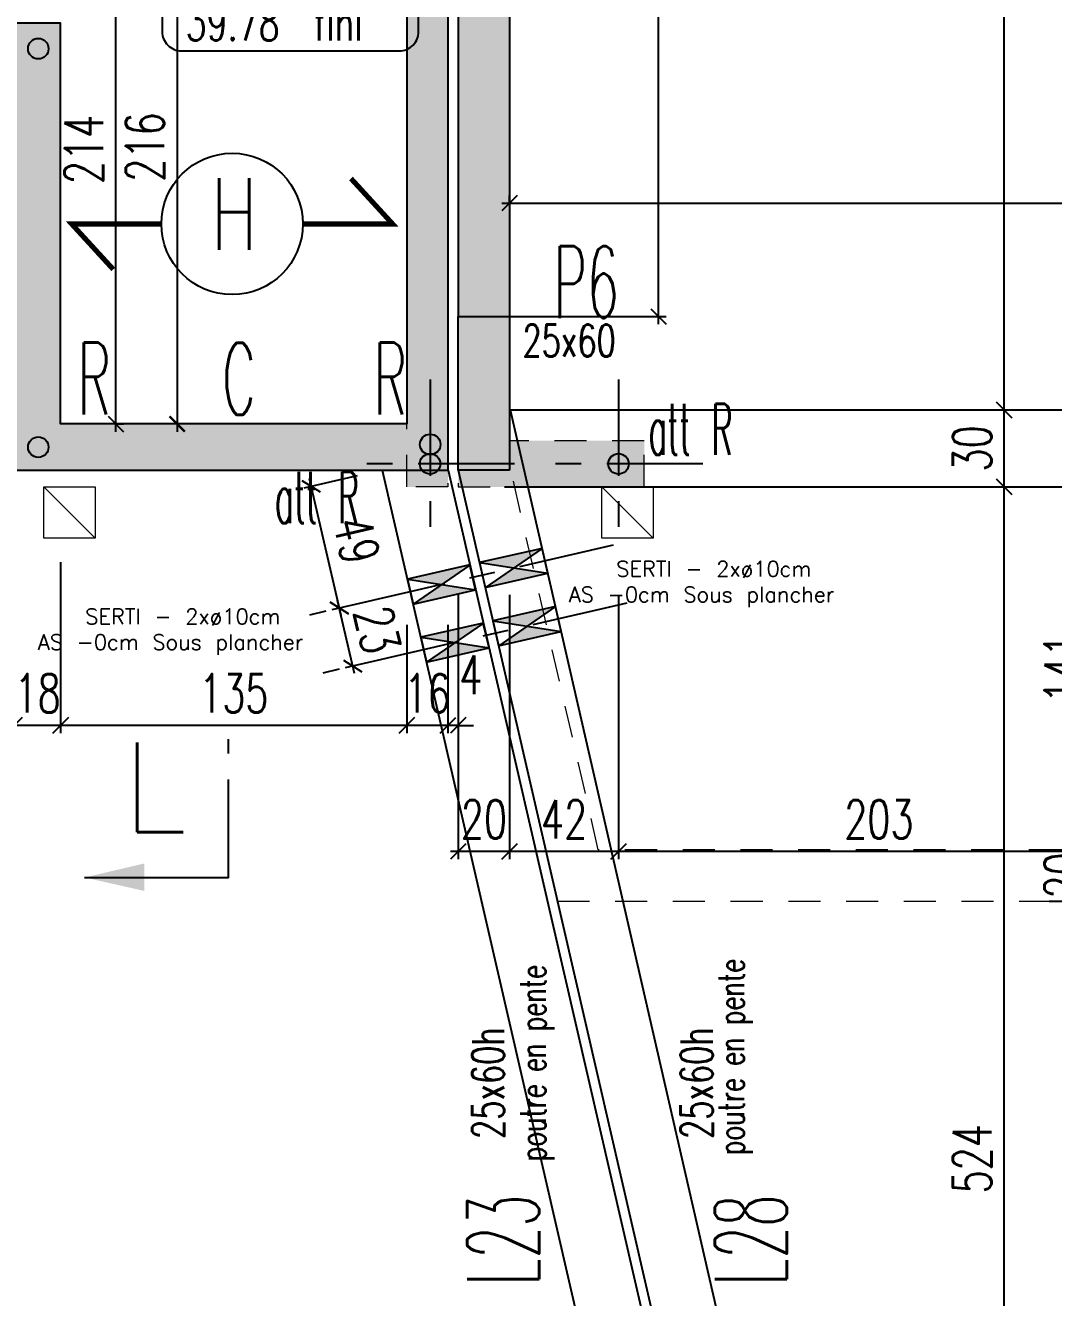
# Model space of a CAD drawing. Extents: x 308 to 787, y -199 to -146.
# Drawn here: x 373.385 to 377.394, y -172.577 to -167.617 of the extents above; entities that cross this region are included whole.
import ezdxf
from ezdxf.enums import TextEntityAlignment as Align

# ---------------------------------------------------------------- set-up
doc = ezdxf.new("R2010")
doc.units = 0
doc.header["$LTSCALE"] = 0.5
doc.header["$MEASUREMENT"] = 0
for name, pattern in [('AXES2', [1.125, 0.75, -0.125, 0.125, -0.125]), ('CACHE', [0.375, 0.25, -0.125]), ('CONTINU', [0]), ('DISCONTINU2', [0.375, 0.25, -0.125])]:
    doc.linetypes.add(name, pattern=pattern)
doc.layers.get('0').update_dxf_attribs({"linetype": 'CONTINUOUS'})
doc.layers.get('DEFPOINTS').update_dxf_attribs({"linetype": 'CONTINUOUS'})
doc.layers.add('00 - RESERVATIONS SPEC Plombier', color=90, linetype='CONTINUOUS', lineweight=20)
for name, color, linetype in [('_ SERTI RESERVATION', 210, 'CACHE'), ('AXES', 6, 'AXES2'), ('COTATION', 7, 'CONTINUOUS'), ('HABILLAGE', 7, 'CONTINUOUS'), ('MURS', 3, 'CONTINUOUS'), ('PLANCHER', 7, 'CONTINUOUS'), ('POCHAGE', 254, 'CONTINUOUS'), ('POTEAUX', 1, 'CONTINUOUS'), ('POUTRES', 2, 'CONTINUOUS'), ('RAID', 1, 'CONTINUOUS'), ('RDC', 7, 'DISCONTINU2'), ('REP-COUPES', 5, 'CONTINUOUS'), ('REPERAGE', 4, 'CONTINUOUS'), ('REPERE-CHAI', 4, 'CONTINUOUS'), ('REPERE-POT', 4, 'CONTINUOUS'), ('REPERE-POUT', 4, 'CONTINUOUS'), ('REPERE-RAID', 4, 'CONTINUOUS')]:
    doc.layers.add(name, color=color, linetype=linetype)
doc.styles.add('ROMANS8', font='romans.shx', dxfattribs={"width": 0.7})
doc.styles.get("Standard").update_dxf_attribs({"font": 'txt.shx'})
doc.dimstyles.new('COT50 cm', dxfattribs={"dimtxt": 0.15, "dimasz": 0.06, "dimexe": 0.03, "dimexo": 0.1, "dimgap": 0.05, "dimtad": 1, "dimdec": 0, "dimlfac": 100, "dimzin": 0, "dimdsep": 46, "dimtxsty": 'ROMANS8', "dimblk1": 'OBLIQUE', "dimblk2": 'OBLIQUE', "dimsah": 1, "dimcen": 0.03, "dimdle": 0.03, "dimclrt": 1, "dimadec": 0, "dimazin": 0, "dimtfac": 1, "dimtdec": 0, "dimtmove": 0, "dimatfit": 3, "dimfxl": 0, "dimtolj": 1, "dimtzin": 0, "dimlwd": -1, "dimlwe": -1, "dimarcsym": 0})
pattern_1 = [(37.5, (-513.79323, 160.44126), (-0.004409535, 0.134877664), [0, -0.1064, 0, -0.119, 0, -0.11375]), (7.5, (-513.79323, 160.44126), (0.12388437, 0.197550225), [0, -0.0574, 0, -0.0959, 0, -0.03675]), (327.5, (-513.87933, 160.44126), (0.21798993, 0.000396134), [0, -0.035, 0, -0.126, 0, -0.1645]), (317.5, (-513.87933, 160.44126), (0.21042886, 0.06143729), [0, -0.0175, 0, -0.0826, 0, -0.0945])]

# ---------------------------------------------------------------- blocks, each defined once
blk = doc.blocks.new('139')
at = {"layer": 'HABILLAGE', "color": 7}
blk.add_line((-0.6648, 0), (0.6648, 0), dxfattribs=at)
at = {"layer": 'HABILLAGE'}
blk.add_lwpolyline([(-0.5648, -0.291), (0.5648, -0.291, 0.414214), (0.6648, -0.191), (0.6648, 0.191, 0.414214), (0.5648, 0.291), (-0.5648, 0.291, 0.414214), (-0.6648, 0.191), (-0.6648, -0.191, 0.414214)], format="xyb", close=True, dxfattribs=at)
at = {"layer": 'HABILLAGE', "color": 1, "width": 0.7}
for s, p in [('brut', (0.1215, 0.054)), ('fini', (0.1215, -0.237))]:
    blk.add_text(s, height=0.18, dxfattribs=at).set_placement(p)
for tag, p in [('NIVBRUT', (-0.5425, 0.054)), ('NIVFINI', (-0.5425, -0.237))]:
    blk.add_attdef(tag, p, '', height=0.18, dxfattribs=at)
blk = doc.blocks.new('_Oblique')
at = {"layer": 'COTATION', "color": 0, "lineweight": -2}
blk.add_line((-0.5, -0.5), (0.5, 0.5), dxfattribs=at)
blk = doc.blocks.new('*D317')
at = {"layer": 'COTATION', "color": 0, "transparency": 16777216}
for p, q in [((377.2016, -174.6861), (377.2016, -169.3863)), ((376.8599, -169.4163), (377.2316, -169.4163)), ((376.6458, -174.6561), (377.2316, -174.6561))]:
    blk.add_line(p, q, dxfattribs=at)
at = {"layer": 'DEFPOINTS', "color": 0, "transparency": 16777216}
for p in [(376.7599, -169.4163), (377.2016, -169.4163), (376.5458, -174.6561)]:
    blk.add_point(p, dxfattribs=at)
at = {"layer": 'COTATION', "color": 0, "transparency": 16777216, "xscale": 0.06, "yscale": 0.06, "zscale": 0.06}
for p, rotation in [((377.2016, -169.4163), 90), ((377.2016, -174.6561), 270)]:
    blk.add_blockref('_Oblique', p, dxfattribs=dict(at, rotation=rotation))
at = {"layer": 'COTATION', "color": 1, "transparency": 16777216, "insert": (377.0766, -172.0362), "char_height": 0.15, "attachment_point": 5, "rotation": 90, "style": 'ROMANS8'}
blk.add_mtext('\\A1;524', dxfattribs=at)
blk = doc.blocks.new('*D318')
at = {"layer": 'COTATION', "color": 0, "transparency": 16777216}
for p, q in [((377.2016, -169.4463), (377.2016, -169.0863)), ((376.8599, -169.1163), (377.2316, -169.1163)), ((376.8599, -169.4163), (377.2316, -169.4163))]:
    blk.add_line(p, q, dxfattribs=at)
at = {"layer": 'DEFPOINTS', "color": 0, "transparency": 16777216}
for p in [(376.7599, -169.1163), (377.2016, -169.1163), (376.7599, -169.4163)]:
    blk.add_point(p, dxfattribs=at)
at = {"layer": 'COTATION', "color": 0, "transparency": 16777216, "xscale": 0.06, "yscale": 0.06, "zscale": 0.06}
for p, rotation in [((377.2016, -169.1163), 90), ((377.2016, -169.4163), 270)]:
    blk.add_blockref('_Oblique', p, dxfattribs=dict(at, rotation=rotation))
at = {"layer": 'COTATION', "color": 1, "transparency": 16777216, "insert": (377.0766, -169.2663), "char_height": 0.15, "attachment_point": 5, "rotation": 90, "style": 'ROMANS8'}
blk.add_mtext('\\A1;30', dxfattribs=at)
blk = doc.blocks.new('*D319')
at = {"layer": 'COTATION', "color": 0, "transparency": 16777216}
for p, q in [((377.2016, -162.8513), (377.1716, -162.8513)), ((377.2016, -169.1463), (377.2016, -162.8213)), ((376.8599, -169.1163), (377.2316, -169.1163))]:
    blk.add_line(p, q, dxfattribs=at)
at = {"layer": 'DEFPOINTS', "color": 0, "transparency": 16777216}
for p in [(377.2016, -162.8513), (377.2901, -162.8513), (376.7599, -169.1163)]:
    blk.add_point(p, dxfattribs=at)
at = {"layer": 'COTATION', "color": 0, "transparency": 16777216, "xscale": 0.06, "yscale": 0.06, "zscale": 0.06}
for p, rotation in [((377.2016, -162.8513), 90), ((377.2016, -169.1163), 270)]:
    blk.add_blockref('_Oblique', p, dxfattribs=dict(at, rotation=rotation))
at = {"layer": 'COTATION', "color": 1, "transparency": 16777216, "insert": (377.0766, -165.9838), "char_height": 0.15, "attachment_point": 5, "rotation": 90, "style": 'ROMANS8'}
blk.add_mtext('\\A1;627', dxfattribs=at)
blk = doc.blocks.new('*D543')
at = {"layer": 'COTATION', "color": 0, "transparency": 16777216}
for p, q in [((375.273, -168.3103), (375.273, -168.2803)), ((381.9728, -168.369), (381.9728, -168.2803)), ((375.243, -168.3103), (382.0028, -168.3103))]:
    blk.add_line(p, q, dxfattribs=at)
at = {"layer": 'DEFPOINTS', "color": 0, "transparency": 16777216}
for p in [(381.9728, -168.3103), (375.273, -168.4071), (381.9728, -168.469)]:
    blk.add_point(p, dxfattribs=at)
at = {"layer": 'COTATION', "color": 0, "transparency": 16777216, "xscale": 0.06, "yscale": 0.06, "zscale": 0.06, "rotation": 180}
blk.add_blockref('_Oblique', (375.273, -168.3103), dxfattribs=at)
at = {"layer": 'COTATION', "color": 0, "transparency": 16777216, "xscale": 0.06, "yscale": 0.06, "zscale": 0.06}
blk.add_blockref('_Oblique', (381.9728, -168.3103), dxfattribs=at)
at = {"layer": 'COTATION', "color": 1, "transparency": 16777216, "insert": (379.2273, -168.1853), "char_height": 0.15, "attachment_point": 5, "style": 'ROMANS8'}
blk.add_mtext('\\A1;670', dxfattribs=at)
blk = doc.blocks.new('*D549')
at = {"layer": 'COTATION', "color": 0, "transparency": 16777216}
for p, q in [((375.6978, -169.8374), (375.6978, -170.8674)), ((377.7277, -169.8374), (377.7277, -170.8674)), ((377.7577, -170.8374), (375.6678, -170.8374))]:
    blk.add_line(p, q, dxfattribs=at)
at = {"layer": 'DEFPOINTS', "color": 0, "transparency": 16777216}
for p in [(375.6978, -169.6551), (377.7277, -169.6551), (375.6978, -170.8374)]:
    blk.add_point(p, dxfattribs=at)
at = {"layer": 'COTATION', "color": 0, "transparency": 16777216, "xscale": 0.06, "yscale": 0.06, "zscale": 0.06, "rotation": 180}
blk.add_blockref('_Oblique', (375.6978, -170.8374), dxfattribs=at)
at = {"layer": 'COTATION', "color": 0, "transparency": 16777216, "xscale": 0.06, "yscale": 0.06, "zscale": 0.06}
blk.add_blockref('_Oblique', (377.7277, -170.8374), dxfattribs=at)
at = {"layer": 'COTATION', "color": 1, "transparency": 16777216, "insert": (376.7127, -170.7124), "char_height": 0.15, "attachment_point": 5, "style": 'ROMANS8'}
blk.add_mtext('\\A1;203', dxfattribs=at)
blk = doc.blocks.new('*D550')
at = {"layer": 'COTATION', "color": 0, "transparency": 16777216}
for p, q in [((375.273, -169.8374), (375.273, -170.8674)), ((375.6978, -169.8374), (375.6978, -170.8674)), ((375.7278, -170.8374), (375.243, -170.8374))]:
    blk.add_line(p, q, dxfattribs=at)
at = {"layer": 'DEFPOINTS', "color": 0, "transparency": 16777216}
for p in [(375.273, -169.3512), (375.6978, -169.6551), (375.273, -170.8374)]:
    blk.add_point(p, dxfattribs=at)
at = {"layer": 'COTATION', "color": 0, "transparency": 16777216, "xscale": 0.06, "yscale": 0.06, "zscale": 0.06, "rotation": 180}
blk.add_blockref('_Oblique', (375.273, -170.8374), dxfattribs=at)
at = {"layer": 'COTATION', "color": 0, "transparency": 16777216, "xscale": 0.06, "yscale": 0.06, "zscale": 0.06}
blk.add_blockref('_Oblique', (375.6978, -170.8374), dxfattribs=at)
at = {"layer": 'COTATION', "color": 1, "transparency": 16777216, "insert": (375.4854, -170.7124), "char_height": 0.15, "attachment_point": 5, "style": 'ROMANS8'}
blk.add_mtext('\\A1;42', dxfattribs=at)
blk = doc.blocks.new('*D551')
at = {"layer": 'COTATION', "color": 0, "transparency": 16777216}
for p, q in [((375.073, -169.8374), (375.073, -170.8674)), ((375.273, -169.8374), (375.273, -170.8674)), ((375.303, -170.8374), (375.043, -170.8374))]:
    blk.add_line(p, q, dxfattribs=at)
at = {"layer": 'DEFPOINTS', "color": 0, "transparency": 16777216}
for p in [(375.073, -169.3512), (375.273, -169.3512), (375.073, -170.8374)]:
    blk.add_point(p, dxfattribs=at)
at = {"layer": 'COTATION', "color": 0, "transparency": 16777216, "xscale": 0.06, "yscale": 0.06, "zscale": 0.06, "rotation": 180}
blk.add_blockref('_Oblique', (375.073, -170.8374), dxfattribs=at)
at = {"layer": 'COTATION', "color": 0, "transparency": 16777216, "xscale": 0.06, "yscale": 0.06, "zscale": 0.06}
blk.add_blockref('_Oblique', (375.273, -170.8374), dxfattribs=at)
at = {"layer": 'COTATION', "color": 1, "transparency": 16777216, "insert": (375.173, -170.7124), "char_height": 0.15, "attachment_point": 5, "style": 'ROMANS8'}
blk.add_mtext('\\A1;20', dxfattribs=at)
blk = doc.blocks.new('*D559')
at = {"layer": 'COTATION', "color": 0, "transparency": 16777216}
for p, q in [((375.0328, -169.9545), (375.0328, -170.376)), ((375.0728, -169.9545), (375.0728, -170.376)), ((375.0328, -170.346), (374.9728, -170.346)), ((375.0728, -170.346), (375.0328, -170.346)), ((375.0728, -170.346), (375.1328, -170.346))]:
    blk.add_line(p, q, dxfattribs=at)
at = {"layer": 'DEFPOINTS', "color": 0, "transparency": 16777216}
for p in [(375.0328, -169.8545), (375.0728, -169.8545), (375.0328, -170.346)]:
    blk.add_point(p, dxfattribs=at)
at = {"layer": 'COTATION', "color": 0, "transparency": 16777216, "xscale": 0.06, "yscale": 0.06, "zscale": 0.06}
blk.add_blockref('_Oblique', (375.0328, -170.346), dxfattribs=at)
at = {"layer": 'COTATION', "color": 0, "transparency": 16777216, "xscale": 0.06, "yscale": 0.06, "zscale": 0.06, "rotation": 180}
blk.add_blockref('_Oblique', (375.0728, -170.346), dxfattribs=at)
at = {"layer": 'COTATION', "color": 1, "transparency": 16777216, "insert": (375.1218, -170.1488), "char_height": 0.15, "attachment_point": 5, "style": 'ROMANS8'}
blk.add_mtext('\\A1;4', dxfattribs=at)
blk = doc.blocks.new('*D560')
at = {"layer": 'COTATION', "color": 0, "transparency": 16777216}
for p, q in [((374.8728, -169.9545), (374.8728, -170.376)), ((375.0328, -169.9545), (375.0328, -170.376)), ((375.0628, -170.346), (374.8428, -170.346))]:
    blk.add_line(p, q, dxfattribs=at)
at = {"layer": 'DEFPOINTS', "color": 0, "transparency": 16777216}
for p in [(374.8728, -169.8545), (375.0328, -169.8545), (374.8728, -170.346)]:
    blk.add_point(p, dxfattribs=at)
at = {"layer": 'COTATION', "color": 0, "transparency": 16777216, "xscale": 0.06, "yscale": 0.06, "zscale": 0.06, "rotation": 180}
blk.add_blockref('_Oblique', (374.8728, -170.346), dxfattribs=at)
at = {"layer": 'COTATION', "color": 0, "transparency": 16777216, "xscale": 0.06, "yscale": 0.06, "zscale": 0.06}
blk.add_blockref('_Oblique', (375.0328, -170.346), dxfattribs=at)
at = {"layer": 'COTATION', "color": 1, "transparency": 16777216, "insert": (374.9528, -170.221), "char_height": 0.15, "attachment_point": 5, "style": 'ROMANS8'}
blk.add_mtext('\\A1;16', dxfattribs=at)
blk = doc.blocks.new('*D561')
at = {"layer": 'COTATION', "color": 0, "transparency": 16777216}
for p, q in [((373.5228, -169.7091), (373.5228, -170.376)), ((374.8728, -169.9545), (374.8728, -170.376)), ((374.9028, -170.346), (373.4928, -170.346))]:
    blk.add_line(p, q, dxfattribs=at)
at = {"layer": 'DEFPOINTS', "color": 0, "transparency": 16777216}
for p in [(373.5228, -169.6091), (374.8728, -169.8545), (373.5228, -170.346)]:
    blk.add_point(p, dxfattribs=at)
at = {"layer": 'COTATION', "color": 0, "transparency": 16777216, "xscale": 0.06, "yscale": 0.06, "zscale": 0.06, "rotation": 180}
blk.add_blockref('_Oblique', (373.5228, -170.346), dxfattribs=at)
at = {"layer": 'COTATION', "color": 0, "transparency": 16777216, "xscale": 0.06, "yscale": 0.06, "zscale": 0.06}
blk.add_blockref('_Oblique', (374.8728, -170.346), dxfattribs=at)
at = {"layer": 'COTATION', "color": 1, "transparency": 16777216, "insert": (374.1978, -170.221), "char_height": 0.15, "attachment_point": 5, "style": 'ROMANS8'}
blk.add_mtext('\\A1;135', dxfattribs=at)
blk = doc.blocks.new('*D562')
at = {"layer": 'COTATION', "color": 0, "transparency": 16777216}
for p, q in [((373.3428, -169.7091), (373.3428, -170.376)), ((373.5228, -169.7091), (373.5228, -170.376)), ((373.5528, -170.346), (373.3128, -170.346))]:
    blk.add_line(p, q, dxfattribs=at)
at = {"layer": 'DEFPOINTS', "color": 0, "transparency": 16777216}
for p in [(373.3428, -169.6091), (373.5228, -169.6091), (373.3428, -170.346)]:
    blk.add_point(p, dxfattribs=at)
at = {"layer": 'COTATION', "color": 0, "transparency": 16777216, "xscale": 0.06, "yscale": 0.06, "zscale": 0.06, "rotation": 180}
blk.add_blockref('_Oblique', (373.3428, -170.346), dxfattribs=at)
at = {"layer": 'COTATION', "color": 0, "transparency": 16777216, "xscale": 0.06, "yscale": 0.06, "zscale": 0.06}
blk.add_blockref('_Oblique', (373.5228, -170.346), dxfattribs=at)
at = {"layer": 'COTATION', "color": 1, "transparency": 16777216, "insert": (373.4328, -170.221), "char_height": 0.15, "attachment_point": 5, "style": 'ROMANS8'}
blk.add_mtext('\\A1;18', dxfattribs=at)
blk = doc.blocks.new('*D799')
at = {"layer": 'COTATION', "color": 0, "transparency": 16777216}
for p, q in [((375.8531, -168.7812), (375.8531, -163.2213)), ((375.373, -163.2513), (375.8831, -163.2513)), ((375.273, -168.7512), (375.8831, -168.7512))]:
    blk.add_line(p, q, dxfattribs=at)
at = {"layer": 'DEFPOINTS', "color": 0, "transparency": 16777216}
for p in [(375.273, -163.2513), (375.8531, -163.2513), (375.173, -168.7512)]:
    blk.add_point(p, dxfattribs=at)
at = {"layer": 'COTATION', "color": 0, "transparency": 16777216, "xscale": 0.06, "yscale": 0.06, "zscale": 0.06}
for p, rotation in [((375.8531, -163.2513), 90), ((375.8531, -168.7512), 270)]:
    blk.add_blockref('_Oblique', p, dxfattribs=dict(at, rotation=rotation))
at = {"layer": 'COTATION', "color": 1, "transparency": 16777216, "insert": (375.7281, -166.0012), "char_height": 0.15, "attachment_point": 5, "rotation": 90, "style": 'ROMANS8'}
blk.add_mtext('\\A1;550', dxfattribs=at)
blk = doc.blocks.new('A$C6B096A38')
at = {"layer": 'POCHAGE'}
h = blk.add_hatch(dxfattribs=at)
h.set_pattern_fill('AR-SAND', color=0, scale=0.07)
h.set_pattern_definition(pattern_1)
h.paths.add_polyline_path([(28.9369, -2.21), (15.7638, -2.21), (9.42, -2.21), (9.42, -2.39), (13.0197, -2.39), (13.0197, -5.2993), (13.1997, -5.2993), (13.1997, -5.1293), (14.397, -5.1293), (14.397, -6.865), (14.577, -6.865), (14.577, -4.9493), (13.1997, -4.9493), (13.1997, -2.39), (15.7735, -2.39), (15.7735, -6.865), (15.9535, -6.865), (15.9535, -2.39), (21.857, -2.39), (21.857, -7.07), (22.0369, -7.07), (22.0375, -2.4101), (23.6379, -2.4101), (23.6373, -4.3102), (23.818, -4.3102), (23.818, -2.39), (25.7556, -2.3901), (25.7556, -4.8004), (25.9357, -4.8004), (25.9357, -2.41), (28.7769, -2.41), (28.7769, -8.975), (28.9369, -8.975)])
h = blk.add_hatch(dxfattribs=at)
h.set_pattern_fill('AR-SAND', color=0, scale=0.07)
h.set_pattern_definition(pattern_1)
h.paths.add_polyline_path([(29.1769, -2.39), (29.5169, -2.39), (29.5169, -2.21), (28.9769, -2.21), (28.9769, -8.975), (29.7019, -8.975), (29.7019, -8.795), (29.1769, -8.795)])
at = {"layer": 'AXES', "color": 1}
for p, q in [((28.8671, -8.5561), (28.8671, -9.2139)), ((29.6019, -8.5561), (29.6019, -9.2139)), ((29.196, -8.885), (28.5383, -8.885)), ((29.9308, -8.885), (29.273, -8.885))]:
    blk.add_line(p, q, dxfattribs=at)
at = {"layer": 'RAID'}
for centre in [(28.8671, -8.885), (29.6019, -8.885)]:
    blk.add_circle(centre, 0.04, dxfattribs=at)
at = {"layer": 'RDC', "linetype": 'CACHE', "lineweight": 15}
blk.add_lwpolyline([(15.7638, -2.21), (28.9369, -2.21), (28.9369, -8.975), (28.7769, -8.975), (28.7769, -2.41), (25.9357, -2.41), (25.9357, -4.8004), (25.7556, -4.8004), (25.7556, -2.3901), (23.818, -2.39), (23.818, -4.3102), (23.6373, -4.3102), (23.6379, -2.4101), (22.0375, -2.4101), (22.0369, -7.07), (21.857, -7.07), (21.857, -2.39), (15.9535, -2.39)], dxfattribs=at)
blk.add_lwpolyline([(29.1769, -8.795), (29.1769, -2.39), (29.5169, -2.39), (29.5169, -2.21), (28.9769, -2.21), (28.9769, -8.975), (29.7019, -8.975), (29.7019, -8.795)], close=True, dxfattribs=at)
blk = doc.blocks.new('*D862')
at = {"layer": 'COTATION', "color": 0, "transparency": 16777216}
for p, q in [((377.3761, -170.8312), (377.5884, -170.8312)), ((377.5584, -171.0612), (377.5584, -170.8012)), ((377.3761, -171.0312), (377.5884, -171.0312))]:
    blk.add_line(p, q, dxfattribs=at)
at = {"layer": 'DEFPOINTS', "color": 0, "transparency": 16777216}
for p in [(377.2761, -170.8312), (377.5584, -170.8312), (377.2761, -171.0312)]:
    blk.add_point(p, dxfattribs=at)
at = {"layer": 'COTATION', "color": 0, "transparency": 16777216, "xscale": 0.06, "yscale": 0.06, "zscale": 0.06}
for p, rotation in [((377.5584, -170.8312), 90), ((377.5584, -171.0312), 270)]:
    blk.add_blockref('_Oblique', p, dxfattribs=dict(at, rotation=rotation))
at = {"layer": 'COTATION', "color": 1, "transparency": 16777216, "insert": (377.4334, -170.9312), "char_height": 0.15, "attachment_point": 5, "rotation": 90, "style": 'ROMANS8'}
blk.add_mtext('\\A1;20', dxfattribs=at)
blk = doc.blocks.new('*D863')
at = {"layer": 'COTATION', "color": 0, "transparency": 16777216}
for p, q in [((377.5584, -170.8612), (377.5584, -169.3863)), ((377.3818, -169.4163), (377.5884, -169.4163)), ((377.3761, -170.8312), (377.5884, -170.8312))]:
    blk.add_line(p, q, dxfattribs=at)
at = {"layer": 'DEFPOINTS', "color": 0, "transparency": 16777216}
for p in [(377.2818, -169.4163), (377.5584, -169.4163), (377.2761, -170.8312)]:
    blk.add_point(p, dxfattribs=at)
at = {"layer": 'COTATION', "color": 0, "transparency": 16777216, "xscale": 0.06, "yscale": 0.06, "zscale": 0.06}
for p, rotation in [((377.5584, -169.4163), 90), ((377.5584, -170.8312), 270)]:
    blk.add_blockref('_Oblique', p, dxfattribs=dict(at, rotation=rotation))
at = {"layer": 'COTATION', "color": 1, "transparency": 16777216, "insert": (377.4334, -170.1237), "char_height": 0.15, "attachment_point": 5, "rotation": 90, "style": 'ROMANS8'}
blk.add_mtext('\\A1;141', dxfattribs=at)
blk = doc.blocks.new('*D1008')
at = {"layer": 'COTATION', "color": 0, "transparency": 16777216}
for p, q in [((373.7379, -169.2009), (373.7379, -166.9997)), ((373.5849, -167.0297), (373.7679, -167.0297)), ((373.7379, -169.1709), (373.7679, -169.1709))]:
    blk.add_line(p, q, dxfattribs=at)
at = {"layer": 'DEFPOINTS', "color": 0, "transparency": 16777216}
for p in [(373.4849, -167.0297), (373.7379, -167.0297), (373.641, -169.1709)]:
    blk.add_point(p, dxfattribs=at)
at = {"layer": 'COTATION', "color": 0, "transparency": 16777216, "xscale": 0.06, "yscale": 0.06, "zscale": 0.06}
for p, rotation in [((373.7379, -167.0297), 90), ((373.7379, -169.1709), 270)]:
    blk.add_blockref('_Oblique', p, dxfattribs=dict(at, rotation=rotation))
at = {"layer": 'COTATION', "color": 1, "transparency": 16777216, "insert": (373.6129, -168.1003), "char_height": 0.15, "attachment_point": 5, "rotation": 90, "style": 'ROMANS8'}
blk.add_mtext('\\A1;214', dxfattribs=at)
blk = doc.blocks.new('_ArchTick')
at = {"color": 0, "linetype": 'ByBlock', "const_width": 0.15}
blk.add_lwpolyline([(-0.5, -0.5), (0.5, 0.5)], dxfattribs=at)
blk = doc.blocks.new('*D1085')
at = {"layer": '_ SERTI RESERVATION', "color": 0, "linetype": 'CONTINU', "transparency": 16777216}
for p, q in [((374.1718, -167.0111), (373.9468, -167.0111)), ((373.9768, -166.9811), (373.9768, -169.2009)), ((374.2068, -169.1709), (373.9468, -169.1709))]:
    blk.add_line(p, q, dxfattribs=at)
at = {"layer": 'DEFPOINTS', "color": 0, "linetype": 'CONTINU', "transparency": 16777216}
for p in [(374.2718, -167.0111), (373.9768, -169.1709), (374.3068, -169.1709)]:
    blk.add_point(p, dxfattribs=at)
at = {"layer": '_ SERTI RESERVATION', "color": 0, "linetype": 'CONTINU', "transparency": 16777216, "xscale": 0.06, "yscale": 0.06, "zscale": 0.06}
for p, rotation in [((373.9768, -167.0111), 90), ((373.9768, -169.1709), 270)]:
    blk.add_blockref('_ArchTick', p, dxfattribs=dict(at, rotation=rotation))
at = {"layer": '_ SERTI RESERVATION', "linetype": 'CONTINU', "transparency": 16777216, "insert": (373.8518, -168.091), "char_height": 0.15, "attachment_point": 5, "rotation": 90, "style": 'ROMANS8'}
blk.add_mtext('\\A1;216', dxfattribs=at)
blk = doc.blocks.new('*D1208')
at = {"layer": 'COTATION', "color": 0, "transparency": 16777216}
for p, q in [((374.7169, -169.8638), (374.5801, -169.8953)), ((374.6682, -170.144), (374.6026, -169.8593)), ((374.769, -170.09), (374.6322, -170.1215))]:
    blk.add_line(p, q, dxfattribs=at)
at = {"layer": 'DEFPOINTS', "color": 0, "transparency": 16777216}
for p in [(374.8143, -169.8413), (374.6094, -169.8885), (374.8664, -170.0676)]:
    blk.add_point(p, dxfattribs=at)
at = {"layer": 'COTATION', "color": 0, "transparency": 16777216, "xscale": 0.06, "yscale": 0.06, "zscale": 0.06}
for p, rotation in [((374.6094, -169.8885), 102.966820790897), ((374.6615, -170.1148), 282.966820790897)]:
    blk.add_blockref('_Oblique', p, dxfattribs=dict(at, rotation=rotation))
at = {"layer": 'COTATION', "color": 1, "transparency": 16777216, "insert": (374.7572, -169.9736), "char_height": 0.15, "attachment_point": 5, "rotation": 282.9668, "style": 'ROMANS8'}
blk.add_mtext('\\A1;23', dxfattribs=at)
blk = doc.blocks.new('*D1209')
at = {"layer": 'COTATION', "color": 0, "transparency": 16777216}
for p, q in [((374.6789, -169.3733), (374.471, -169.4212)), ((374.6161, -169.9178), (374.4935, -169.3853)), ((374.7169, -169.8638), (374.5801, -169.8953))]:
    blk.add_line(p, q, dxfattribs=at)
at = {"layer": 'DEFPOINTS', "color": 0, "transparency": 16777216}
for p in [(374.7764, -169.3509), (374.5002, -169.4145), (374.8143, -169.8413)]:
    blk.add_point(p, dxfattribs=at)
at = {"layer": 'COTATION', "color": 0, "transparency": 16777216, "xscale": 0.06, "yscale": 0.06, "zscale": 0.06}
for p, rotation in [((374.5002, -169.4145), 102.9668207908961), ((374.6094, -169.8885), 282.9668207908961)]:
    blk.add_blockref('_Oblique', p, dxfattribs=dict(at, rotation=rotation))
at = {"layer": 'COTATION', "color": 1, "transparency": 16777216, "insert": (374.6766, -169.6235), "char_height": 0.15, "attachment_point": 5, "rotation": 282.9668, "style": 'ROMANS8'}
blk.add_mtext('\\A1;49', dxfattribs=at)

msp = doc.modelspace()

# ---------------------------------------------------------------- hatches: boundary and pattern name
at = {"layer": '_ SERTI RESERVATION', "linetype": 'CONTINU'}
h = msp.add_hatch(color=6, dxfattribs=at)
h.dxf.hatch_style = 1
h.paths.add_polyline_path([(375.156, -169.7116), (375.2899, -169.7326), (375.4002, -169.6568), (375.4, -169.6558)])
h.paths.add_polyline_path([(375.4223, -169.7532), (375.2899, -169.7326), (375.1786, -169.8091)])
h = msp.add_hatch(color=6, dxfattribs=at)
h.dxf.hatch_style = 1
h.paths.add_polyline_path([(374.8744, -169.7765), (375.0084, -169.7974), (375.1186, -169.7216), (375.1184, -169.7206)])
h.paths.add_polyline_path([(375.1407, -169.8181), (375.0084, -169.7974), (374.897, -169.8739)])
h = msp.add_hatch(color=6, dxfattribs=at)
h.dxf.hatch_style = 1
h.paths.add_polyline_path([(375.2081, -169.9379), (375.342, -169.9588), (375.4523, -169.883), (375.4521, -169.882)])
h.paths.add_polyline_path([(375.4744, -169.9795), (375.342, -169.9588), (375.2307, -170.0353)])
h = msp.add_hatch(color=6, dxfattribs=at)
h.dxf.hatch_style = 1
h.paths.add_polyline_path([(374.9265, -170.0027), (375.0605, -170.0237), (375.1707, -169.9479), (375.1705, -169.9469)])
h.paths.add_polyline_path([(375.1928, -170.0443), (375.0605, -170.0237), (374.9491, -170.1002)])
at = {"layer": 'POCHAGE'}
msp.add_hatch(color=256, dxfattribs=at).paths.add_polyline_path([(374.873, -162.8514), (374.873, -169.1709), (373.5228, -169.1709), (373.5228, -167.6074), (373.3423, -167.6074), (373.3428, -169.171), (372.898, -169.1709), (372.898, -169.3513), (375.033, -169.3512), (375.033, -162.6513), (353.2359, -162.6513), (353.2359, -160.4413), (346.1362, -160.4413), (346.1362, -160.6413), (353.0362, -160.6413), (353.0355, -167.7513), (353.2362, -167.7513), (353.2362, -162.8513)])
at = {"layer": 'POTEAUX'}
h = msp.add_hatch(color=256, dxfattribs=at)
h.dxf.hatch_style = 1
h.paths.add_polyline_path([(375.273, -169.3512), (375.073, -169.3512), (375.073, -168.7512), (375.273, -168.7512)])
at = {"layer": 'RAID'}
for points in [[(373.3955, -167.7074, 1), (373.4755, -167.7074, 1)], [(373.3955, -169.2611, 1), (373.4755, -169.2611, 1)], [(374.9636, -169.2906, 1), (374.9636, -169.2106, 1)]]:
    msp.add_hatch(color=256, dxfattribs=at).paths.add_polyline_path(points)

# ---------------------------------------------------------------- linework, layer by layer
at = {"layer": '00 - RESERVATIONS SPEC Plombier', "color": 100}
for p, q in [((373.4574, -169.4163), (373.6574, -169.6163)), ((375.6327, -169.4163), (375.8327, -169.6163))]:
    msp.add_line(p, q, dxfattribs=at)
for points in [[(373.4574, -169.4163), (373.6574, -169.4163), (373.6574, -169.6163), (373.4574, -169.6163)], [(375.6327, -169.4163), (375.8327, -169.4163), (375.8327, -169.6163), (375.6327, -169.6163)]]:
    msp.add_lwpolyline(points, close=True, dxfattribs=at)
at = {"layer": '_ SERTI RESERVATION', "linetype": 'CONTINU'}
for p, q in [((375.4002, -169.6568), (375.1786, -169.8091)), ((375.1186, -169.7216), (374.897, -169.8739)), ((375.156, -169.7116), (375.4223, -169.7532)), ((374.8744, -169.7765), (375.1407, -169.8181)), ((375.4523, -169.883), (375.2307, -170.0353)), ((375.2081, -169.9379), (375.4744, -169.9795)), ((375.1707, -169.9479), (374.9491, -170.1002)), ((374.9265, -170.0027), (375.1928, -170.0443))]:
    msp.add_line(p, q, dxfattribs=at)
for points in [[(375.1783, -169.8091), (375.4223, -169.7532), (375.4, -169.6558), (375.156, -169.7116)], [(374.8967, -169.8739), (375.1407, -169.8181), (375.1184, -169.7206), (374.8744, -169.7765)], [(375.2304, -170.0354), (375.4744, -169.9795), (375.4521, -169.882), (375.2081, -169.9379)], [(374.9489, -170.1002), (375.1928, -170.0443), (375.1705, -169.9469), (374.9265, -170.0027)]]:
    msp.add_lwpolyline(points, close=True, dxfattribs=at)
at = {"layer": 'AXES', "color": 1}
for p, q in [((375.6774, -169.6432), (374.4928, -169.9159)), ((375.7295, -169.8694), (374.5449, -170.1422))]:
    msp.add_line(p, q, dxfattribs=at)
at = {"layer": 'MURS'}
msp.add_lwpolyline([(353.2362, -162.8513), (374.873, -162.8514), (374.873, -169.1709), (373.5228, -169.1709), (373.5228, -167.6074), (373.3423, -167.6074), (373.3428, -169.171), (372.898, -169.171), (372.898, -169.3513), (375.033, -169.3512), (375.033, -162.6513)], dxfattribs=at)
at = {"layer": 'PLANCHER', "color": 1, "const_width": 0.02}
for points in [[(374.4669, -168.3908), (374.8169, -168.3908), (374.6546, -168.2136)], [(373.9156, -168.3908), (373.5656, -168.3908), (373.7279, -168.568)]]:
    msp.add_lwpolyline(points, dxfattribs=at)
at = {"layer": 'PLANCHER', "color": 1}
msp.add_circle((374.1912, -168.3908), 0.2757, dxfattribs=at)
at = {"layer": 'POTEAUX'}
msp.add_lwpolyline([(375.273, -169.3512), (375.073, -169.3512), (375.073, -168.7512), (375.273, -168.7512)], close=True, dxfattribs=at)
at = {"layer": 'POUTRES'}
for p, q in [((375.073, -163.2312), (375.073, -168.7512)), ((375.273, -163.2312), (375.273, -168.7512)), ((375.273, -169.1163), (381.9728, -169.1163)), ((375.2756, -169.1163), (376.5458, -174.6561)), ((374.7764, -169.3512), (376.0109, -174.7122)), ((375.033, -169.3512), (376.2545, -174.6561)), ((375.073, -169.3512), (376.2945, -174.6561)), ((375.2532, -169.4163), (381.9728, -169.4163))]:
    msp.add_line(p, q, dxfattribs=at)
at = {"layer": 'RAID'}
for centre in [(373.4355, -167.7074), (373.4355, -169.2611), (374.9636, -169.2506)]:
    msp.add_circle(centre, 0.04, dxfattribs=at)
at = {"layer": 'RDC', "linetype": 'CACHE', "lineweight": 15}
for points in [[(381.9844, -179.8763), (380.5728, -179.8763), (380.5728, -170.8312), (375.619, -170.8312), (375.273, -169.3302)], [(375.0728, -169.3518), (375.4598, -171.0312), (380.3728, -171.0312), (380.3728, -179.8763), (375.7651, -179.8763)]]:
    msp.add_lwpolyline(points, dxfattribs=at)
at = {"layer": 'REP-COUPES'}
msp.add_line((374.1772, -170.456), (374.1772, -170.4004), dxfattribs=at)
msp.add_lwpolyline([(373.6159, -170.9392), (374.1772, -170.9392), (374.1772, -170.5576)], dxfattribs=at)
msp.add_solid([(373.8496, -170.8844), (373.6159, -170.9392), (373.8496, -170.9918)], dxfattribs=at)

# ---------------------------------------------------------------- block references
at = {"layer": 'HABILLAGE', "color": 1, "xscale": 0.7521624, "yscale": 0.7521624, "zscale": 0.7521624}
msp.add_blockref('139', (374.4185, -167.497), dxfattribs=at).add_auto_attribs({'NIVBRUT': '39.58', 'NIVFINI': '39.78'})
at = {"layer": 'RDC'}
msp.add_blockref('A$C6B096A38', (346.0959, -160.4413), dxfattribs=at)

# ---------------------------------------------------------------- texts
at = {"layer": '_ SERTI RESERVATION', "linetype": 'ByBlock', "char_height": 0.06, "attachment_point": 1}
for insert in [(375.3689, -169.7057), (373.2987, -169.8915)]:
    msp.add_mtext_dynamic_manual_height_columns('\\pi0.32031;SERTI - 2xø10cm\\P\\pi0.13531;AS -0cm Sous plancher', width=1.470611, gutter_width=1, heights=[0], dxfattribs=dict(at, insert=insert))
at = {"layer": 'PLANCHER', "color": 1, "width": 0.7}
msp.add_text('H', height=0.28, dxfattribs=at).set_placement((374.199, -168.3521), align=Align.MIDDLE)
at = {"layer": 'REP-COUPES', "style": 'ROMANS8'}
msp.add_text('L', height=0.35, dxfattribs=at).set_placement((373.7608, -170.7627))
at = {"layer": 'REPERAGE', "color": 1, "style": 'ROMANS8', "width": 0.7}
for s, height, p in [('poutre en pente', 0.1, (376.1879, -172.0215)), ('poutre en pente', 0.1, (375.4143, -172.0455)), (' 25x60h ', 0.125, (375.2519, -172.0188)), (' 25x60h ', 0.125, (376.065, -172.0188))]:
    msp.add_text(s, height=height, rotation=90, dxfattribs=at).set_placement(p)
at = {"layer": 'REPERE-CHAI', "color": 4, "width": 0.519}
msp.add_text('C', height=0.28, dxfattribs=at).set_placement((374.1526, -169.1348))
at = {"layer": 'REPERE-POT', "color": 4, "width": 0.519}
msp.add_text('P6', height=0.28, dxfattribs=at).set_placement((375.4436, -168.7576))
at = {"layer": 'REPERE-POT', "color": 1, "style": 'ROMANS8', "width": 0.7}
msp.add_text('25x60', height=0.125, dxfattribs=at).set_placement((375.3234, -168.9083))
at = {"layer": 'REPERE-POUT', "width": 0.519}
for s, p in [('L23', (375.388, -172.5306)), ('L28', (376.3535, -172.5306))]:
    msp.add_text(s, height=0.28, rotation=90, dxfattribs=at).set_placement(p)
at = {"layer": 'REPERE-RAID', "color": 4}
for s, height, width, p in [('R', 0.28, 0.519, (373.5879, -169.1335)), ('R', 0.28, 0.519, (374.7424, -169.1335)), ('att R', 0.2, 0.45, (375.8143, -169.2917)), ('att R', 0.2, 0.45, (374.3585, -169.5577))]:
    msp.add_text(s, height=height, dxfattribs=dict(at, width=width)).set_placement(p)

# ---------------------------------------------------------------- dimensions: what is measured, and where the dimension line sits
at = {"layer": '_ SERTI RESERVATION', "linetype": 'CONTINU'}
dim = msp.add_linear_dim(base=(373.9768, -169.1709), p1=(374.2718, -167.0111), p2=(374.3068, -169.1709), angle=90, dimstyle='COT50 cm', override={"dimblk": 'ArchTick', "dimsah": 0, "dimclrt": 256, "dimfxl": 3}, dxfattribs=at)
dim.commit()
dim.dimension.update_dxf_attribs({"geometry": '*D1085', "text_midpoint": (373.8518, -168.091)})
at = {"layer": 'COTATION'}
for base, p1, p2, angle, override, picture, middle in [((377.20162914, -162.85126498), (376.75990237, -169.116265), (377.29008403, -162.85126498), 90, {"dimtmove": 1}, '*D319', (377.07662914, -165.98376499)), ((375.8531, -163.2513), (375.173, -168.7512), (375.273, -163.2513), 90, {"dimtmove": 1}, '*D799', (375.7281, -166.0012)), ((373.7379, -167.0297), (373.641, -169.1709), (373.4849, -167.0297), 90, {"dimtmove": 1, "dimfxl": 0.3}, '*D1008', (373.6129, -168.1003)), ((377.2016, -169.1163), (376.7599, -169.4163), (376.7599, -169.1163), 90, {"dimtmove": 1}, '*D318', (377.0766, -169.2663)), ((374.5002, -169.4145), (374.8143, -169.8413), (374.7764, -169.3509), 282.9668, {"dimtmove": 1, "dimfxl": 0.3}, '*D1209', (374.6766, -169.6235)), ((377.2016, -169.4163), (376.5458, -174.6561), (376.7599, -169.4163), 90, {"dimtmove": 1}, '*D317', (377.0766, -172.0362)), ((377.5584, -169.4163), (377.2761, -170.8312), (377.2818, -169.4163), 90, {"dimtmove": 1}, '*D863', (377.4334, -170.1237))]:
    dim = msp.add_linear_dim(base=base, p1=p1, p2=p2, angle=angle, dimstyle='COT50 cm', override=override, dxfattribs=at)
    dim.commit()
    dim.dimension.update_dxf_attribs({"geometry": picture, "text_midpoint": middle})
dim = msp.add_linear_dim(base=(381.9728, -168.3103), p1=(375.273, -168.4071), p2=(381.9728, -168.469), dimstyle='COT50 cm', dxfattribs=at)
dim.commit()
dim.dimension.update_dxf_attribs({"geometry": '*D543', "text_midpoint": (379.2273, -168.3103), "dimtype": 160})
for base, p1, p2, picture, middle in [((375.073, -170.8374), (375.273, -169.3512), (375.073, -169.3512), '*D551', (375.173, -170.8374)), ((373.3428, -170.346), (373.5228, -169.6091), (373.3428, -169.6091), '*D562', (373.4328, -170.346)), ((374.8728, -170.346), (375.0328, -169.8545), (374.8728, -169.8545), '*D560', (374.9528, -170.346)), ((375.0328, -170.346), (375.0728, -169.8545), (375.0328, -169.8545), '*D559', (375.1218, -170.2738))]:
    dim = msp.add_linear_dim(base=base, p1=p1, p2=p2, dimstyle='COT50 cm', override={"dimtmove": 1}, dxfattribs=at)
    dim.commit()
    dim.dimension.update_dxf_attribs({"geometry": picture, "text_midpoint": middle, "dimtype": 160})
for base, p1, p2, picture, middle in [((375.273, -170.8374), (375.6978, -169.6551), (375.273, -169.3512), '*D550', (375.4854, -170.7124)), ((373.5228, -170.346), (374.8728, -169.8545), (373.5228, -169.6091), '*D561', (374.1978, -170.221))]:
    dim = msp.add_linear_dim(base=base, p1=p1, p2=p2, dimstyle='COT50 cm', override={"dimtmove": 1}, dxfattribs=at)
    dim.commit()
    dim.dimension.update_dxf_attribs({"geometry": picture, "text_midpoint": middle})
dim = msp.add_linear_dim(base=(375.6978, -170.8374), p1=(377.7277, -169.6551), p2=(375.6978, -169.6551), dimstyle='COT50 cm', dxfattribs=at)
dim.commit()
dim.dimension.update_dxf_attribs({"geometry": '*D549', "text_midpoint": (376.7127, -170.7124)})
for base, p1, p2, angle, override, picture, middle, dimtype in [((374.6094, -169.8885), (374.8664, -170.0676), (374.8143, -169.8413), 102.9668, {"dimtmove": 1, "dimfxl": 0.3}, '*D1208', (374.6354, -170.0017), 161), ((377.5584, -170.8312), (377.2761, -171.0312), (377.2761, -170.8312), 90, {"dimtmove": 1}, '*D862', (377.5584, -170.9312), 160)]:
    dim = msp.add_linear_dim(base=base, p1=p1, p2=p2, angle=angle, dimstyle='COT50 cm', override=override, dxfattribs=at)
    dim.commit()
    dim.dimension.update_dxf_attribs({"geometry": picture, "text_midpoint": middle, "dimtype": dimtype})

doc.saveas('drawing.dxf')
